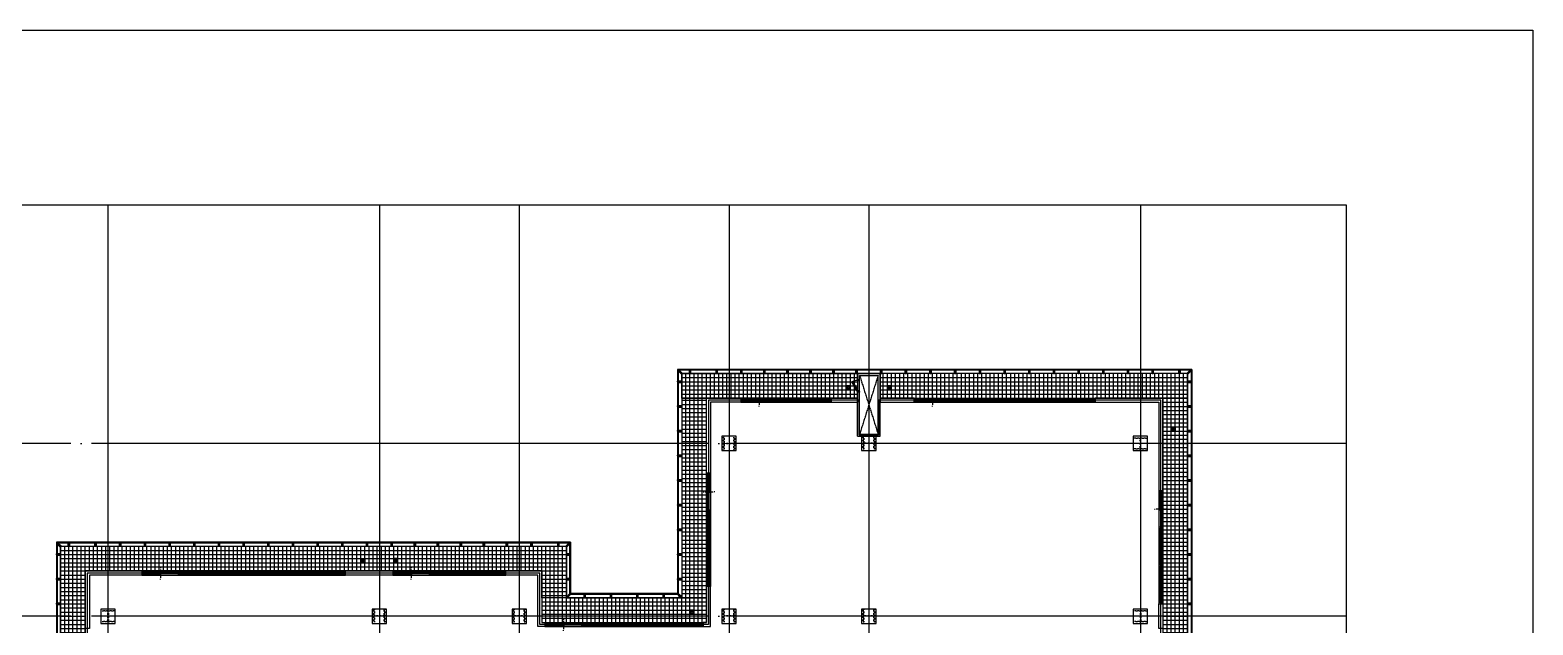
# Model space of a CAD drawing. Header units: millimetres. Extents: x 0 to 252000, y 0 to 178200.
# Drawn here: x 46358 to 119433, y 106978 to 135903 of the extents above; entities that cross this region are included whole.
import ezdxf

# ---------------------------------------------------------------- set-up
doc = ezdxf.new("R2010")
doc.units = ezdxf.units.MM
for name, pattern in [('CEN', [62, 60, -1, 0, -1]), ('CONTINOUS', [0]), ('HID', [3.2, 2, -1.2]), ('HIDDEN', [2, 1, -1])]:
    doc.linetypes.add(name, pattern=pattern)
doc.layers.get('Defpoints').update_dxf_attribs({"color": 181})
for name, color, linetype in [('000_SRC', 7, 'HIDDEN'), ('01 CEN', 1, 'CEN'), ('02 COL', 2, 'Continuous'), ('04.Hat', 5, 'Continuous'), ('A-공장전용', 3, 'Continuous'), ('COL', 2, 'Continuous'), ('DOOR', 4, 'Continuous'), ('E1', 5, 'Continuous'), ('ele-w', 4, 'Continuous'), ('GLAZ-BAR', 7, 'Continuous'), ('HAT', 5, 'Continuous'), ('HID', 4, 'HID'), ('S- 주동 코어', 7, 'CONTINOUS'), ('VOID', 8, 'CEN'), ('Wall-P', 4, 'Continuous'), ('WID', 4, 'Continuous'), ('WID-F', 4, 'Continuous'), ('WIN', 9, 'Continuous'), ('win5', 5, 'Continuous')]:
    doc.layers.add(name, color=color, linetype=linetype)

# ---------------------------------------------------------------- blocks, each defined once
blk = doc.blocks.new('SRC^^')
at = {"layer": '000_SRC'}
for points in [[(3754990, -6957081), (3755022, -6957081), (3755022, -6957367), (3755501, -6957367), (3755501, -6957081), (3755533, -6957081), (3755533, -6957685), (3755501, -6957685), (3755501, -6957399), (3755022, -6957399), (3755022, -6957685), (3754990, -6957685)], [(3761790, -6957065), (3761822, -6957065), (3761822, -6957351), (3762301, -6957351), (3762301, -6957065), (3762333, -6957065), (3762333, -6957669), (3762301, -6957669), (3762301, -6957383), (3761822, -6957383), (3761822, -6957669), (3761790, -6957669)], [(3774960, -6957655), (3774960, -6957623), (3775246, -6957623), (3775246, -6957144), (3774960, -6957144), (3774960, -6957112), (3775564, -6957112), (3775564, -6957144), (3775278, -6957144), (3775278, -6957623), (3775564, -6957623), (3775564, -6957655)], [(3724776, -6966055), (3724776, -6966023), (3725062, -6966023), (3725062, -6965544), (3724776, -6965544), (3724776, -6965512), (3725380, -6965512), (3725380, -6965544), (3725094, -6965544), (3725094, -6966023), (3725380, -6966023), (3725380, -6966055)], [(3737990, -6965465), (3738022, -6965465), (3738022, -6965751), (3738501, -6965751), (3738501, -6965465), (3738533, -6965465), (3738533, -6966069), (3738501, -6966069), (3738501, -6965783), (3738022, -6965783), (3738022, -6966069), (3737990, -6966069)], [(3744790, -6965465), (3744822, -6965465), (3744822, -6965751), (3745301, -6965751), (3745301, -6965465), (3745333, -6965465), (3745333, -6966069), (3745301, -6966069), (3745301, -6965783), (3744822, -6965783), (3744822, -6966069), (3744790, -6966069)], [(3754990, -6965465), (3755022, -6965465), (3755022, -6965751), (3755501, -6965751), (3755501, -6965465), (3755533, -6965465), (3755533, -6966069), (3755501, -6966069), (3755501, -6965783), (3755022, -6965783), (3755022, -6966069), (3754990, -6966069)], [(3761790, -6965465), (3761822, -6965465), (3761822, -6965751), (3762301, -6965751), (3762301, -6965465), (3762333, -6965465), (3762333, -6966069), (3762301, -6966069), (3762301, -6965783), (3761822, -6965783), (3761822, -6966069), (3761790, -6966069)], [(3774976, -6966055), (3774976, -6966023), (3775262, -6966023), (3775262, -6965544), (3774976, -6965544), (3774976, -6965512), (3775580, -6965512), (3775580, -6965544), (3775294, -6965544), (3775294, -6966023), (3775580, -6966023), (3775580, -6966055)], [(3724776, -6974455), (3724776, -6974423), (3725062, -6974423), (3725062, -6973944), (3724776, -6973944), (3724776, -6973912), (3725380, -6973912), (3725380, -6973944), (3725094, -6973944), (3725094, -6974423), (3725380, -6974423), (3725380, -6974455)], [(3774976, -6974455), (3774976, -6974423), (3775262, -6974423), (3775262, -6973944), (3774976, -6973944), (3774976, -6973912), (3775580, -6973912), (3775580, -6973944), (3775294, -6973944), (3775294, -6974423), (3775580, -6974423), (3775580, -6974455)], [(3724776, -6982855), (3724776, -6982823), (3725062, -6982823), (3725062, -6982344), (3724776, -6982344), (3724776, -6982312), (3725380, -6982312), (3725380, -6982344), (3725094, -6982344), (3725094, -6982823), (3725380, -6982823), (3725380, -6982855)], [(3774976, -6982855), (3774976, -6982823), (3775262, -6982823), (3775262, -6982344), (3774976, -6982344), (3774976, -6982312), (3775580, -6982312), (3775580, -6982344), (3775294, -6982344), (3775294, -6982823), (3775580, -6982823), (3775580, -6982855)], [(3724776, -6991255), (3724776, -6991223), (3725062, -6991223), (3725062, -6990744), (3724776, -6990744), (3724776, -6990712), (3725380, -6990712), (3725380, -6990744), (3725094, -6990744), (3725094, -6991223), (3725380, -6991223), (3725380, -6991255)], [(3774960, -6991255), (3774960, -6991223), (3775246, -6991223), (3775246, -6990744), (3774960, -6990744), (3774960, -6990712), (3775564, -6990712), (3775564, -6990744), (3775278, -6990744), (3775278, -6991223), (3775564, -6991223), (3775564, -6991255)], [(3737990, -6999065), (3738022, -6999065), (3738022, -6999351), (3738501, -6999351), (3738501, -6999065), (3738533, -6999065), (3738533, -6999669), (3738501, -6999669), (3738501, -6999383), (3738022, -6999383), (3738022, -6999669), (3737990, -6999669)], [(3744790, -6999065), (3744822, -6999065), (3744822, -6999351), (3745301, -6999351), (3745301, -6999065), (3745333, -6999065), (3745333, -6999669), (3745301, -6999669), (3745301, -6999383), (3744822, -6999383), (3744822, -6999669), (3744790, -6999669)], [(3754990, -6999065), (3755022, -6999065), (3755022, -6999351), (3755501, -6999351), (3755501, -6999065), (3755533, -6999065), (3755533, -6999669), (3755501, -6999669), (3755501, -6999383), (3755022, -6999383), (3755022, -6999669), (3754990, -6999669)], [(3761790, -6999065), (3761822, -6999065), (3761822, -6999351), (3762301, -6999351), (3762301, -6999065), (3762333, -6999065), (3762333, -6999669), (3762301, -6999669), (3762301, -6999383), (3761822, -6999383), (3761822, -6999669), (3761790, -6999669)], [(3724776, -6999655), (3724776, -6999623), (3725062, -6999623), (3725062, -6999144), (3724776, -6999144), (3724776, -6999112), (3725380, -6999112), (3725380, -6999144), (3725094, -6999144), (3725094, -6999623), (3725380, -6999623), (3725380, -6999655)], [(3774976, -6999655), (3774976, -6999623), (3775262, -6999623), (3775262, -6999144), (3774976, -6999144), (3774976, -6999112), (3775580, -6999112), (3775580, -6999144), (3775294, -6999144), (3775294, -6999623), (3775580, -6999623), (3775580, -6999655)], [(3724776, -7008055), (3724776, -7008023), (3725062, -7008023), (3725062, -7007544), (3724776, -7007544), (3724776, -7007512), (3725380, -7007512), (3725380, -7007544), (3725094, -7007544), (3725094, -7008023), (3725380, -7008023), (3725380, -7008055)], [(3737990, -7007465), (3738022, -7007465), (3738022, -7007751), (3738501, -7007751), (3738501, -7007465), (3738533, -7007465), (3738533, -7008069), (3738501, -7008069), (3738501, -7007783), (3738022, -7007783), (3738022, -7008069), (3737990, -7008069)], [(3744790, -7007465), (3744822, -7007465), (3744822, -7007751), (3745301, -7007751), (3745301, -7007465), (3745333, -7007465), (3745333, -7008069), (3745301, -7008069), (3745301, -7007783), (3744822, -7007783), (3744822, -7008069), (3744790, -7008069)]]:
    blk.add_hatch(color=7, dxfattribs=at).paths.add_polyline_path(points)
for p, q in [((3738262, -6965803), (3738262, -6965763)), ((3745062, -6965803), (3745062, -6965763)), ((3755262, -6965803), (3755262, -6965763)), ((3725082, -6974183), (3725042, -6974183)), ((3725082, -6982583), (3725042, -6982583)), ((3775282, -6982583), (3775242, -6982583)), ((3725082, -6990983), (3725042, -6990983)), ((3775282, -6990983), (3775242, -6990983)), ((3725082, -6999383), (3725042, -6999383)), ((3738262, -6999403), (3738262, -6999363)), ((3745062, -6999403), (3745062, -6999363)), ((3755262, -6999403), (3755262, -6999363)), ((3762062, -6999403), (3762062, -6999363)), ((3775282, -6999383), (3775242, -6999383)), ((3725082, -7007783), (3725042, -7007783)), ((3738262, -7007803), (3738262, -7007763))]:
    blk.add_line(p, q, dxfattribs=at)
for points in [[(3754990, -6957081), (3755022, -6957081), (3755022, -6957367), (3755501, -6957367), (3755501, -6957081), (3755533, -6957081), (3755533, -6957685), (3755501, -6957685), (3755501, -6957399), (3755022, -6957399), (3755022, -6957685), (3754990, -6957685), (3754990, -6957081)], [(3761790, -6957065), (3761822, -6957065), (3761822, -6957351), (3762301, -6957351), (3762301, -6957065), (3762333, -6957065), (3762333, -6957669), (3762301, -6957669), (3762301, -6957383), (3761822, -6957383), (3761822, -6957669), (3761790, -6957669), (3761790, -6957065)], [(3774960, -6957655), (3774960, -6957623), (3775246, -6957623), (3775246, -6957144), (3774960, -6957144), (3774960, -6957112), (3775564, -6957112), (3775564, -6957144), (3775278, -6957144), (3775278, -6957623), (3775564, -6957623), (3775564, -6957655), (3774960, -6957655)], [(3724776, -6966055), (3724776, -6966023), (3725062, -6966023), (3725062, -6965544), (3724776, -6965544), (3724776, -6965512), (3725380, -6965512), (3725380, -6965544), (3725094, -6965544), (3725094, -6966023), (3725380, -6966023), (3725380, -6966055), (3724776, -6966055)], [(3737990, -6965465), (3738022, -6965465), (3738022, -6965751), (3738501, -6965751), (3738501, -6965465), (3738533, -6965465), (3738533, -6966069), (3738501, -6966069), (3738501, -6965783), (3738022, -6965783), (3738022, -6966069), (3737990, -6966069), (3737990, -6965465)], [(3744790, -6965465), (3744822, -6965465), (3744822, -6965751), (3745301, -6965751), (3745301, -6965465), (3745333, -6965465), (3745333, -6966069), (3745301, -6966069), (3745301, -6965783), (3744822, -6965783), (3744822, -6966069), (3744790, -6966069), (3744790, -6965465)], [(3754990, -6965465), (3755022, -6965465), (3755022, -6965751), (3755501, -6965751), (3755501, -6965465), (3755533, -6965465), (3755533, -6966069), (3755501, -6966069), (3755501, -6965783), (3755022, -6965783), (3755022, -6966069), (3754990, -6966069), (3754990, -6965465)], [(3761790, -6965465), (3761822, -6965465), (3761822, -6965751), (3762301, -6965751), (3762301, -6965465), (3762333, -6965465), (3762333, -6966069), (3762301, -6966069), (3762301, -6965783), (3761822, -6965783), (3761822, -6966069), (3761790, -6966069), (3761790, -6965465)], [(3774976, -6966055), (3774976, -6966023), (3775262, -6966023), (3775262, -6965544), (3774976, -6965544), (3774976, -6965512), (3775580, -6965512), (3775580, -6965544), (3775294, -6965544), (3775294, -6966023), (3775580, -6966023), (3775580, -6966055), (3774976, -6966055)], [(3724776, -6974455), (3724776, -6974423), (3725062, -6974423), (3725062, -6973944), (3724776, -6973944), (3724776, -6973912), (3725380, -6973912), (3725380, -6973944), (3725094, -6973944), (3725094, -6974423), (3725380, -6974423), (3725380, -6974455), (3724776, -6974455)], [(3774976, -6974455), (3774976, -6974423), (3775262, -6974423), (3775262, -6973944), (3774976, -6973944), (3774976, -6973912), (3775580, -6973912), (3775580, -6973944), (3775294, -6973944), (3775294, -6974423), (3775580, -6974423), (3775580, -6974455), (3774976, -6974455)], [(3724776, -6982855), (3724776, -6982823), (3725062, -6982823), (3725062, -6982344), (3724776, -6982344), (3724776, -6982312), (3725380, -6982312), (3725380, -6982344), (3725094, -6982344), (3725094, -6982823), (3725380, -6982823), (3725380, -6982855), (3724776, -6982855)], [(3774976, -6982855), (3774976, -6982823), (3775262, -6982823), (3775262, -6982344), (3774976, -6982344), (3774976, -6982312), (3775580, -6982312), (3775580, -6982344), (3775294, -6982344), (3775294, -6982823), (3775580, -6982823), (3775580, -6982855), (3774976, -6982855)], [(3724776, -6991255), (3724776, -6991223), (3725062, -6991223), (3725062, -6990744), (3724776, -6990744), (3724776, -6990712), (3725380, -6990712), (3725380, -6990744), (3725094, -6990744), (3725094, -6991223), (3725380, -6991223), (3725380, -6991255), (3724776, -6991255)], [(3774960, -6991255), (3774960, -6991223), (3775246, -6991223), (3775246, -6990744), (3774960, -6990744), (3774960, -6990712), (3775564, -6990712), (3775564, -6990744), (3775278, -6990744), (3775278, -6991223), (3775564, -6991223), (3775564, -6991255), (3774960, -6991255)], [(3737990, -6999065), (3738022, -6999065), (3738022, -6999351), (3738501, -6999351), (3738501, -6999065), (3738533, -6999065), (3738533, -6999669), (3738501, -6999669), (3738501, -6999383), (3738022, -6999383), (3738022, -6999669), (3737990, -6999669), (3737990, -6999065)], [(3744790, -6999065), (3744822, -6999065), (3744822, -6999351), (3745301, -6999351), (3745301, -6999065), (3745333, -6999065), (3745333, -6999669), (3745301, -6999669), (3745301, -6999383), (3744822, -6999383), (3744822, -6999669), (3744790, -6999669), (3744790, -6999065)], [(3754990, -6999065), (3755022, -6999065), (3755022, -6999351), (3755501, -6999351), (3755501, -6999065), (3755533, -6999065), (3755533, -6999669), (3755501, -6999669), (3755501, -6999383), (3755022, -6999383), (3755022, -6999669), (3754990, -6999669), (3754990, -6999065)], [(3761790, -6999065), (3761822, -6999065), (3761822, -6999351), (3762301, -6999351), (3762301, -6999065), (3762333, -6999065), (3762333, -6999669), (3762301, -6999669), (3762301, -6999383), (3761822, -6999383), (3761822, -6999669), (3761790, -6999669), (3761790, -6999065)], [(3724776, -6999655), (3724776, -6999623), (3725062, -6999623), (3725062, -6999144), (3724776, -6999144), (3724776, -6999112), (3725380, -6999112), (3725380, -6999144), (3725094, -6999144), (3725094, -6999623), (3725380, -6999623), (3725380, -6999655), (3724776, -6999655)], [(3774976, -6999655), (3774976, -6999623), (3775262, -6999623), (3775262, -6999144), (3774976, -6999144), (3774976, -6999112), (3775580, -6999112), (3775580, -6999144), (3775294, -6999144), (3775294, -6999623), (3775580, -6999623), (3775580, -6999655), (3774976, -6999655)], [(3724776, -7008055), (3724776, -7008023), (3725062, -7008023), (3725062, -7007544), (3724776, -7007544), (3724776, -7007512), (3725380, -7007512), (3725380, -7007544), (3725094, -7007544), (3725094, -7008023), (3725380, -7008023), (3725380, -7008055), (3724776, -7008055)], [(3737990, -7007465), (3738022, -7007465), (3738022, -7007751), (3738501, -7007751), (3738501, -7007465), (3738533, -7007465), (3738533, -7008069), (3738501, -7008069), (3738501, -7007783), (3738022, -7007783), (3738022, -7008069), (3737990, -7008069), (3737990, -7007465)], [(3744790, -7007465), (3744822, -7007465), (3744822, -7007751), (3745301, -7007751), (3745301, -7007465), (3745333, -7007465), (3745333, -7008069), (3745301, -7008069), (3745301, -7007783), (3744822, -7007783), (3744822, -7008069), (3744790, -7008069), (3744790, -7007465)], [(3744790, -7007465), (3744822, -7007465), (3744822, -7007751), (3745301, -7007751), (3745301, -7007465), (3745333, -7007465), (3745333, -7008069), (3745301, -7008069), (3745301, -7007783), (3744822, -7007783), (3744822, -7008069), (3744790, -7008069), (3744790, -7007465)]]:
    blk.add_lwpolyline(points, dxfattribs=at)
blk = doc.blocks.new('B1F-SRC3')
at = {"layer": '02 COL', "color": 0}
blk.add_lwpolyline([(350, 350), (-350, 350), (-350, -350), (350, -350)], close=True, dxfattribs=at)
blk = doc.blocks.new('B1F-SRC2')
at = {"layer": '02 COL', "color": 0}
blk.add_lwpolyline([(350, 350), (-350, 350), (-350, -350), (350, -350)], close=True, dxfattribs=at)
blk = doc.blocks.new('B1F-SRC5')
at = {"layer": '02 COL', "color": 0}
blk.add_lwpolyline([(350, 350), (-350, 350), (-350, -350), (350, -350)], close=True, dxfattribs=at)
blk = doc.blocks.new('B1F-SRC1A')
at = {"layer": '02 COL', "color": 0}
blk.add_lwpolyline([(350, 350), (-350, 350), (-350, -350), (350, -350)], close=True, dxfattribs=at)
blk = doc.blocks.new('B1F-SRC4')
at = {"layer": '02 COL'}
blk.add_lwpolyline([(350, 350), (-350, 350), (-350, -350), (350, -350)], close=True, dxfattribs=at)
blk = doc.blocks.new('B1F-SRC1')
at = {"layer": '02 COL', "color": 0}
blk.add_lwpolyline([(350, 350), (-350, 350), (-350, -350), (350, -350)], close=True, dxfattribs=at)
blk = doc.blocks.new('AWB-3')
at = {"layer": 'WID'}
for points in [[(-37, -77), (-39, -79), (-38, -80), (-34, -76), (-53, -58, -0.414214), (-53, -55), (-31, -33, 0.414214), (-31, -31, 0.414214), (-33, -31), (-55, -53, -0.414214), (-58, -53), (-76, -34), (-193, -151), (-151, -193), (-149, -192), (-154, -186), (-154, -184), (-157, -184), (-163, -177, -0.414214), (-163, -176), (-158, -171, 0.414214), (-158, -170), (-161, -167), (-162, -168), (-161, -170), (-166, -175), (-175, -166), (-170, -161), (-168, -162), (-167, -161), (-170, -158, 0.414214), (-171, -158), (-176, -163, -0.414214), (-177, -163), (-189, -151, -0.414214), (-189, -150), (-77, -37, -0.414214), (-76, -37), (-64, -49, -0.414214), (-64, -51), (-71, -58, 0.414214), (-71, -60), (-68, -62), (-67, -61), (-69, -59), (-61, -52), (-52, -61), (-59, -69), (-61, -67), (-62, -68), (-60, -71, 0.414214), (-58, -71), (-51, -64, -0.414214), (-49, -64), (-43, -70, -0.414214), (-43, -71), (-45, -73), (-45, -75), (-43, -75), (-41, -73, -0.414214), (-40, -73), (-37, -76, -0.414214)], [(-149, -192), (-38, -80), (-43, -75), (-45, -75), (-45, -73), (-55, -68), (-57, -70, 0.414214), (-57, -71, 0.414214), (-56, -71), (-55, -69), (-46, -73), (-46, -76), (-43, -76), (-40, -79, -0.414214), (-40, -80), (-149, -189, -0.414214), (-150, -189), (-153, -186), (-153, -183), (-156, -183), (-160, -175), (-159, -173, 0.414214), (-159, -173), (-159, -173, 0.414214), (-159, -173), (-161, -174), (-157, -184), (-154, -184), (-154, -186)]]:
    blk.add_lwpolyline(points, format="xyb", close=True, dxfattribs=at)
blk.add_lwpolyline([(-76, -34), (-193, -151), (-151, -193), (-34, -76)], dxfattribs=at)
at = {"layer": 'WIN', "color": 8}
for p, q in [((-180, -180), (-13, -13)), ((-53, -25), (-48, -21)), ((-45, -33), (-53, -25)), ((-35, -33), (-53, -42)), ((-53, -41), (-52, -41)), ((-52, -25), (-48, -21)), ((-50, -27), (-52, -25)), ((-52, -41), (-45, -34)), ((-50, -23), (-50, -23)), ((-50, -27), (-47, -28)), ((-50, -27), (-47, -28)), ((-47, -23), (-48, -21)), ((-41, -29), (-48, -21)), ((-48, -46), (-39, -29)), ((-47, -23), (-46, -26)), ((-47, -28), (-45, -26)), ((-47, -28), (-46, -26)), ((-46, -23), (-45, -26)), ((-46, -48), (-29, -39)), ((-45, -34), (-45, -33)), ((-33, -35), (-42, -53)), ((-41, -29), (-39, -29)), ((-41, -52), (-34, -45)), ((-41, -53), (-41, -52)), ((-39, -29), (-36, -26)), ((-36, -24), (-36, -26)), ((-34, -45), (-33, -45)), ((-33, -45), (-25, -53)), ((-29, -39), (-26, -36)), ((-29, -41), (-29, -39)), ((-29, -41), (-21, -48)), ((-28, -47), (-26, -45)), ((-28, -47), (-26, -46)), ((-27, -50), (-28, -47)), ((-27, -50), (-28, -47)), ((-27, -50), (-25, -52)), ((-24, -36), (-26, -36)), ((-23, -46), (-26, -45)), ((-23, -47), (-26, -46)), ((-25, -52), (-21, -48)), ((-25, -53), (-21, -48)), ((-23, -47), (-21, -48)), ((-23, -50), (-23, -50))]:
    blk.add_line(p, q, dxfattribs=at)
at = {"layer": 'WIN'}
for p, q in [((-53, -41), (-64, -31)), ((-36, -24), (-47, -14)), ((-41, -53), (-31, -64)), ((-24, -36), (-14, -47))]:
    blk.add_line(p, q, dxfattribs=at)
at = {"layer": 'WIN', "color": 8}
for points in [[(-64, -31), (-71, -39), (-61, -49), (-53, -41)], [(-48, -46), (-35, -33), (-39, -29), (-53, -42)], [(-31, -64), (-39, -71), (-49, -61), (-41, -53)], [(-46, -48), (-33, -35), (-29, -39), (-42, -53)]]:
    blk.add_lwpolyline(points, close=True, dxfattribs=at)
for centre, radius, start, end in [((-87, -19), 18.5, 305.98276, 340.98393), ((-37, -37), 8.5, 106.92751, 163.07249), ((-5, -5), 36.6, 211.58033, 238.41967), ((-37, -37), 8.5, 286.92751, 343.07249), ((-19, -87), 18.5, 109.01607, 144.01724)]:
    blk.add_arc(centre, radius, start, end, dxfattribs=at)
blk = doc.blocks.new('AWB-1')
at = {"layer": 'WID'}
for points in [[(-28, 38), (-28, 40), (-30, 40), (-30, 35), (-4, 35, -0.414214), (-2, 33), (-2, 2, 0.414214), (0, 1, 0.414214), (2, 2), (2, 33, -0.414214), (4, 35), (30, 35), (30, 200), (-30, 200), (-30, 198), (-23, 198), (-21, 196), (-20, 198), (-10, 198, -0.414214), (-9, 197), (-9, 190, 0.414214), (-8, 189), (-4, 189), (-4, 191), (-7, 191), (-7, 198), (7, 198), (7, 191), (4, 191), (4, 189), (8, 189, 0.414214), (9, 190), (9, 197, -0.414214), (10, 198), (27, 198, -0.414214), (28, 197), (28, 38, -0.414214), (27, 37), (10, 37, -0.414214), (9, 38), (9, 49, 0.414214), (8, 50), (4, 50), (4, 48), (7, 48), (7, 37), (-7, 37), (-7, 48), (-4, 48), (-4, 50), (-8, 50, 0.414214), (-9, 49), (-9, 38, -0.414214), (-10, 37), (-19, 37, -0.414214), (-20, 38), (-20, 40), (-21, 42), (-23, 40), (-23, 38, -0.414214), (-24, 37), (-27, 37, -0.414214)], [(-30, 198), (-30, 40), (-23, 40), (-21, 42), (-20, 40), (-10, 44), (-10, 47, 0.414214), (-10, 47, 0.414214), (-11, 47), (-11, 45), (-19, 42), (-21, 43), (-23, 41), (-28, 41, -0.414214), (-29, 42), (-29, 196, -0.414214), (-28, 197), (-23, 197), (-21, 195), (-19, 197), (-11, 194), (-11, 192, 0.414214), (-10, 191), (-10, 191, 0.414214), (-10, 192), (-10, 194), (-20, 198), (-21, 196), (-23, 198)]]:
    blk.add_lwpolyline(points, format="xyb", close=True, dxfattribs=at)
blk.add_lwpolyline([(30, 35), (30, 200), (-30, 200), (-30, 35)], dxfattribs=at)
at = {"layer": 'WIN'}
for p, q in [((-8, 24), (-23, 24)), ((8, 24), (23, 24)), ((-8, 0), (-23, 0)), ((8, 0), (23, 0))]:
    blk.add_line(p, q, dxfattribs=at)
at = {"layer": 'WIN', "color": 8}
for p, q in [((-20, 12), (-20, 6)), ((-8, 12), (-20, 12)), ((-20, 9), (-19, 9)), ((-8, 6), (-20, 6)), ((-17, 11), (-19, 11)), ((-19, 11), (-19, 6)), ((-17, 6), (-19, 6)), ((-17, 11), (-14, 10)), ((-17, 6), (-14, 8)), ((-16, 12), (-14, 10)), ((-16, 6), (-14, 7)), ((-14, 10), (-14, 7)), ((-14, 10), (-14, 8)), ((-8, 24), (-8, 23)), ((-2, 24), (-8, 5)), ((-8, 23), (-8, 13)), ((-8, 13), (-8, 12)), ((-8, 6), (-8, 5)), ((-8, 5), (-8, 1)), ((-8, 0), (-8, 1)), ((-2, 5), (-8, 24)), ((0, 211), (0, -24)), ((2, 5), (7, 24)), ((2, 24), (7, 5)), ((8, 24), (7, 23)), ((7, 23), (7, 13)), ((7, 13), (8, 12)), ((8, 12), (20, 12)), ((8, 6), (7, 5)), ((8, 6), (20, 6)), ((7, 5), (7, 1)), ((8, 0), (7, 1)), ((16, 12), (14, 10)), ((17, 11), (14, 10)), ((14, 10), (14, 7)), ((14, 10), (14, 8)), ((17, 6), (14, 8)), ((16, 6), (14, 7)), ((17, 11), (19, 11)), ((17, 6), (19, 6)), ((19, 11), (19, 6)), ((20, 9), (19, 9)), ((20, 12), (20, 6))]:
    blk.add_line(p, q, dxfattribs=at)
for points in [[(-23, 24), (-23, 35), (-8, 35), (-8, 24)], [(-2, 24), (-2, 5), (-8, 5), (-8, 24)], [(2, 24), (2, 5), (7, 5), (7, 24)], [(23, 24), (23, 35), (8, 35), (8, 24)]]:
    blk.add_lwpolyline(points, close=True, dxfattribs=at)
for centre, radius, start, end in [((-48, 32), 18.5, 334.01607, 9.01724), ((0, 9), 8.5, 151.92751, 208.07249), ((0, -36), 36.6, 76.58033, 103.41967), ((0, 9), 8.5, 331.92751, 28.07249), ((48, 32), 18.5, 170.98276, 205.98393)]:
    blk.add_arc(centre, radius, start, end, dxfattribs=at)
blk = doc.blocks.new('AWB-2')
at = {"layer": 'WID'}
for points in [[(66, 105), (67, 107), (66, 108), (62, 105), (81, 86, -0.414214), (81, 83), (59, 61, 0.414214), (59, 59, 0.414214), (61, 59), (83, 81, -0.414214), (86, 81), (105, 62), (221, 179), (179, 221), (177, 220), (183, 214), (183, 212), (185, 212), (192, 206, -0.414214), (192, 204), (187, 199, 0.414214), (187, 198), (189, 195), (191, 197), (189, 198), (194, 203), (203, 194), (198, 189), (197, 191), (195, 189), (198, 187, 0.414214), (199, 187), (204, 192, -0.414214), (206, 192), (218, 179, -0.414214), (218, 178), (105, 66, -0.414214), (104, 66), (92, 78, -0.414214), (92, 79), (99, 87, 0.414214), (99, 88), (97, 91), (95, 89), (97, 87), (90, 80), (80, 90), (87, 97), (89, 95), (91, 97), (88, 99, 0.414214), (87, 99), (79, 92, -0.414214), (78, 92), (72, 98, -0.414214), (72, 99), (73, 101), (73, 103), (71, 103), (70, 101, -0.414214), (68, 101), (66, 104, -0.414214)], [(177, 220), (66, 108), (71, 103), (73, 103), (73, 101), (83, 97), (85, 98, 0.414214), (85, 99, 0.414214), (84, 99), (83, 98), (74, 102), (74, 104), (72, 104), (68, 108, -0.414214), (68, 108), (177, 218, -0.414214), (178, 218), (182, 214), (182, 211), (184, 211), (188, 203), (187, 202, 0.414214), (187, 201), (187, 201, 0.414214), (188, 201), (189, 203), (185, 212), (183, 212), (183, 214)]]:
    blk.add_lwpolyline(points, format="xyb", close=True, dxfattribs=at)
blk.add_lwpolyline([(105, 62), (221, 179), (179, 221), (62, 105)], dxfattribs=at)
at = {"layer": 'WIN', "color": 8}
for p, q in [((208, 208), (41, 41)), ((53, 81), (49, 77)), ((57, 69), (49, 77)), ((53, 80), (50, 77)), ((51, 75), (50, 77)), ((51, 79), (52, 78)), ((51, 75), (54, 74)), ((51, 74), (54, 73)), ((61, 73), (53, 81)), ((55, 78), (53, 80)), ((53, 65), (54, 65)), ((56, 76), (54, 73)), ((56, 76), (54, 74)), ((57, 67), (54, 65)), ((55, 79), (56, 76)), ((55, 78), (56, 76)), ((74, 77), (57, 67)), ((57, 69), (57, 67)), ((61, 63), (70, 81)), ((62, 73), (61, 73)), ((70, 80), (62, 73)), ((63, 61), (81, 70)), ((67, 57), (65, 54)), ((65, 53), (65, 54)), ((77, 74), (67, 57)), ((69, 57), (67, 57)), ((69, 57), (77, 49)), ((70, 82), (70, 80)), ((80, 70), (73, 62)), ((73, 62), (73, 61)), ((73, 61), (81, 53)), ((76, 56), (73, 54)), ((74, 51), (73, 54)), ((76, 56), (74, 54)), ((75, 51), (74, 54)), ((75, 51), (77, 50)), ((79, 55), (76, 56)), ((78, 55), (76, 56)), ((80, 53), (77, 50)), ((81, 53), (77, 49)), ((78, 55), (80, 53)), ((79, 51), (78, 52)), ((82, 70), (80, 70))]:
    blk.add_line(p, q, dxfattribs=at)
at = {"layer": 'WIN'}
for p, q in [((53, 65), (42, 75)), ((70, 82), (59, 92)), ((65, 53), (75, 42)), ((82, 70), (92, 59))]:
    blk.add_line(p, q, dxfattribs=at)
at = {"layer": 'WIN', "color": 8}
for points in [[(75, 77), (61, 63), (57, 67), (70, 81)], [(59, 92), (67, 100), (77, 89), (70, 82)], [(77, 75), (63, 61), (67, 57), (81, 70)], [(92, 59), (100, 67), (89, 77), (82, 70)]]:
    blk.add_lwpolyline(points, close=True, dxfattribs=at)
for centre, radius, start, end in [((47, 115), 18.5, 289.01607, 324.01724), ((33, 33), 36.6, 31.58033, 58.41967), ((65, 65), 8.5, 106.92751, 163.07249), ((65, 65), 8.5, 286.92751, 343.07249), ((115, 47), 18.5, 125.98276, 160.98393)]:
    blk.add_arc(centre, radius, start, end, dxfattribs=at)
blk = doc.blocks.new('A$C513D03CD')
at = {"layer": 'GLAZ-BAR'}
for p, q in [((0, 566), (0, 536)), ((0, 80), (0, 486)), ((0, 0), (0, 30))]:
    blk.add_line(p, q, dxfattribs=at)
blk = doc.blocks.new('AD-5500')
at = {"layer": 'WID', "color": 9}
for p, q in [((5440, 150), (60, 150)), ((60, 0), (5440, 0))]:
    blk.add_line(p, q, dxfattribs=at)
at = {"layer": 'WID'}
for p, q in [((60, 70), (870, 70)), ((60, 43), (870, 43)), ((60, 27), (870, 27)), ((930, 80), (870, 80)), ((930, 70), (870, 70)), ((930, 123), (1770, 123)), ((930, 107), (1770, 107)), ((930, 80), (1770, 80)), ((1830, 83), (3620, 83)), ((1830, 67), (3620, 67)), ((3680, 83), (5440, 83)), ((3680, 67), (5440, 67))]:
    blk.add_line(p, q, dxfattribs=at)
for points in [[(0, 0), (60, 0), (60, 150), (0, 150)], [(1770, 0), (1830, 0), (1830, 150), (1770, 150)], [(3620, 0), (3680, 0), (3680, 150), (3620, 150)], [(5440, 0), (5500, 0), (5500, 150), (5440, 150)]]:
    blk.add_lwpolyline(points, close=True, dxfattribs=at)
for points in [[(930, 80), (930, 150), (870, 150), (870, 80)], [(870, 70), (870, 0), (930, 0), (930, 70)]]:
    blk.add_lwpolyline(points, dxfattribs=at)
at = {"layer": 'GLAZ-BAR', "rotation": 180}
blk.add_blockref('A$C513D03CD', (900, 358), dxfattribs=at)
blk = doc.blocks.new('AD-7700')
at = {"layer": 'WID', "color": 9}
for p, q in [((7640, 150), (60, 150)), ((60, 0), (7640, 0))]:
    blk.add_line(p, q, dxfattribs=at)
at = {"layer": 'WID'}
for p, q in [((60, 70), (870, 70)), ((60, 43), (870, 43)), ((60, 27), (870, 27)), ((930, 80), (870, 80)), ((930, 70), (870, 70)), ((930, 123), (1770, 123)), ((930, 107), (1770, 107)), ((930, 80), (1770, 80)), ((1830, 83), (3737, 83)), ((1830, 67), (3737, 67)), ((3797, 83), (5703, 83)), ((3797, 67), (5703, 67)), ((5763, 83), (7640, 83)), ((5763, 67), (7640, 67))]:
    blk.add_line(p, q, dxfattribs=at)
for points in [[(0, 0), (60, 0), (60, 150), (0, 150)], [(1770, 0), (1830, 0), (1830, 150), (1770, 150)], [(3737, 0), (3797, 0), (3797, 150), (3737, 150)], [(5703, 0), (5763, 0), (5763, 150), (5703, 150)], [(7640, 0), (7700, 0), (7700, 150), (7640, 150)]]:
    blk.add_lwpolyline(points, close=True, dxfattribs=at)
for points in [[(930, 80), (930, 150), (870, 150), (870, 80)], [(870, 70), (870, 0), (930, 0), (930, 70)]]:
    blk.add_lwpolyline(points, dxfattribs=at)
at = {"layer": 'GLAZ-BAR', "rotation": 180}
blk.add_blockref('A$C513D03CD', (900, 358), dxfattribs=at)
blk = doc.blocks.new('AD-4400')
at = {"layer": 'WID', "color": 9}
for p, q in [((4340, 150), (60, 150)), ((60, 0), (4340, 0))]:
    blk.add_line(p, q, dxfattribs=at)
at = {"layer": 'WID'}
for p, q in [((60, 70), (870, 70)), ((60, 43), (870, 43)), ((60, 27), (870, 27)), ((930, 80), (870, 80)), ((930, 70), (870, 70)), ((930, 123), (1770, 123)), ((930, 107), (1770, 107)), ((930, 80), (1770, 80)), ((1830, 83), (3070, 83)), ((1830, 67), (3070, 67)), ((3130, 83), (4340, 83)), ((3130, 67), (4340, 67))]:
    blk.add_line(p, q, dxfattribs=at)
for points in [[(0, 0), (60, 0), (60, 150), (0, 150)], [(1770, 0), (1830, 0), (1830, 150), (1770, 150)], [(3070, 0), (3130, 0), (3130, 150), (3070, 150)], [(4340, 0), (4400, 0), (4400, 150), (4340, 150)]]:
    blk.add_lwpolyline(points, close=True, dxfattribs=at)
for points in [[(930, 80), (930, 150), (870, 150), (870, 80)], [(870, 70), (870, 0), (930, 0), (930, 70)]]:
    blk.add_lwpolyline(points, dxfattribs=at)
at = {"layer": 'GLAZ-BAR', "rotation": 180}
blk.add_blockref('A$C513D03CD', (900, 358), dxfattribs=at)
blk = doc.blocks.new('AD-8800')
at = {"layer": 'WID', "color": 9}
for p, q in [((8740, 150), (60, 150)), ((60, 0), (8740, 0))]:
    blk.add_line(p, q, dxfattribs=at)
at = {"layer": 'WID'}
for p, q in [((60, 70), (870, 70)), ((60, 43), (870, 43)), ((60, 27), (870, 27)), ((930, 80), (870, 80)), ((930, 70), (870, 70)), ((930, 123), (1770, 123)), ((930, 107), (1770, 107)), ((930, 80), (1770, 80)), ((1830, 83), (3520, 83)), ((1830, 67), (3520, 67)), ((3580, 83), (5270, 83)), ((3580, 67), (5270, 67)), ((5330, 83), (7020, 83)), ((5330, 67), (7020, 67)), ((7080, 83), (8740, 83)), ((7080, 67), (8740, 67))]:
    blk.add_line(p, q, dxfattribs=at)
for points in [[(0, 0), (60, 0), (60, 150), (0, 150)], [(1770, 0), (1830, 0), (1830, 150), (1770, 150)], [(3520, 0), (3580, 0), (3580, 150), (3520, 150)], [(5270, 0), (5330, 0), (5330, 150), (5270, 150)], [(7020, 0), (7080, 0), (7080, 150), (7020, 150)], [(8740, 0), (8800, 0), (8800, 150), (8740, 150)]]:
    blk.add_lwpolyline(points, close=True, dxfattribs=at)
for points in [[(930, 80), (930, 150), (870, 150), (870, 80)], [(870, 70), (870, 0), (930, 0), (930, 70)]]:
    blk.add_lwpolyline(points, dxfattribs=at)
at = {"layer": 'GLAZ-BAR', "rotation": 180}
blk.add_blockref('A$C513D03CD', (900, 358), dxfattribs=at)
blk = doc.blocks.new('AD1727')
at = {"layer": 'Wall-P'}
for p, q in [((51100, -32900), (50500, -32900)), ((51300, -33100), (50700, -33100))]:
    blk.add_line(p, q, dxfattribs=at)
for points in [[(29100, 2200), (30770, 2200), (30770, 2000), (29300, 2000), (29300, -1450), (29100, -1450), (29100, 2200)], [(35170, 2200), (35170, 2000), (36450, 2000)], [(36450, 2200), (35170, 2200)], [(36450, 2200), (36450, 2000)], [(37550, 2000), (39200, 2000), (39200, 2200), (37550, 2200)], [(37550, 2200), (37550, 2000)], [(48000, 2200), (48000, 2000), (51100, 2000), (51100, -2300), (51300, -2300), (51300, 2200), (48000, 2200)], [(1650, -6200), (1650, -6400), (-900, -6400), (-900, -9000), (-1100, -9000), (-1100, -6200), (1650, -6200)], [(21100, -8700), (21250, -8700), (21250, -8900), (20900, -8900), (20900, -6400), (19350, -6400), (19350, -6200), (21100, -6200), (21100, -8700)], [(-1100, -16250), (-1100, -14500), (-900, -14500), (-900, -16250), (-1100, -16250)], [(51100, -16250), (51100, -14500), (51300, -14500), (51300, -16250)], [(51100, -16250), (51300, -16250)], [(-1099, -17350), (-900, -17350), (-900, -19100), (-1100, -19100), (-1100, -17350)], [(51300, -17350), (51300, -19100), (51100, -19100), (51100, -17350)], [(51300, -17350), (51100, -17350)], [(-1100, -33050), (-1100, -31300), (-900, -31300), (-900, -33050)], [(51100, -32900), (51100, -31300), (51300, -31300), (51300, -33100)], [(-900, -33050), (-1100, -33050)], [(50700, -33100), (50700, -35900), (50500, -35900), (50500, -32900)], [(-900, -34150), (-900, -35900), (-1100, -35900), (-1100, -34150)], [(-1100, -34150), (-900, -34150)], [(29850, -41700), (28950, -41700), (28950, -41500), (29850, -41500), (29850, -41700)], [(48550, -43600), (48550, -43400), (50500, -43400), (50500, -41400), (50700, -41400), (50700, -43600), (48550, -43600)], [(29900, -42350), (29700, -42350)], [(29900, -42350), (29900, -43400), (30850, -43400), (30850, -43600), (29700, -43600), (29700, -42350)], [(2200, -52600), (2200, -52400), (-900, -52400), (-900, -48100), (-1100, -48100), (-1100, -52600), (2200, -52600)], [(21100, -52600), (19430, -52600), (19430, -52400), (20900, -52400), (20900, -48950), (21100, -48950), (21100, -52600)], [(12650, -52400), (11000, -52400), (11000, -52600), (12650, -52600)], [(12650, -52400), (12650, -52600)], [(15030, -52600), (15030, -52400), (13750, -52400)], [(13750, -52400), (13750, -52600)], [(13750, -52600), (15030, -52600)]]:
    blk.add_lwpolyline(points, dxfattribs=at)
for points in [[(11550, -6200), (13850, -6200), (13850, -6400), (11550, -6400)], [(28950, -8900), (29300, -8900), (29300, -6950), (29100, -6950), (29100, -8700), (28950, -8700), (28950, -8900)], [(51300, -9000), (51100, -9000), (51100, -7800), (51300, -7800)], [(-1100, -24600), (-900, -24600), (-900, -25800), (-1100, -25800)], [(51300, -25800), (51100, -25800), (51100, -24600), (51300, -24600)], [(-1100, -42600), (-900, -42600), (-900, -41400), (-1100, -41400)], [(21250, -41500), (20900, -41500), (20900, -43450), (21100, -43450), (21100, -41700), (21250, -41700), (21250, -41500)], [(38650, -43600), (36350, -43600), (36350, -43400), (38650, -43400)], [(38650, -43600), (36350, -43600), (36350, -43400), (38650, -43400)]]:
    blk.add_lwpolyline(points, close=True, dxfattribs=at)
blk = doc.blocks.new('AD-9900')
at = {"layer": 'WID', "color": 9}
for p, q in [((-60, 0), (-9840, 0)), ((-9840, -150), (-60, -150))]:
    blk.add_line(p, q, dxfattribs=at)
at = {"layer": 'WID'}
for p, q in [((-7905, -67), (-9840, -67)), ((-7905, -83), (-9840, -83)), ((-5880, -67), (-7845, -67)), ((-5880, -83), (-7845, -83)), ((-3855, -67), (-5820, -67)), ((-3855, -83), (-5820, -83)), ((-1830, -67), (-3795, -67)), ((-1830, -83), (-3795, -83)), ((-930, -80), (-1770, -80)), ((-930, -107), (-1770, -107)), ((-930, -123), (-1770, -123)), ((-930, -70), (-870, -70)), ((-930, -80), (-870, -80)), ((-60, -27), (-870, -27)), ((-60, -43), (-870, -43)), ((-60, -70), (-870, -70))]:
    blk.add_line(p, q, dxfattribs=at)
for points in [[(-9840, 0), (-9900, 0), (-9900, -150), (-9840, -150)], [(-7845, 0), (-7905, 0), (-7905, -150), (-7845, -150)], [(-5820, 0), (-5880, 0), (-5880, -150), (-5820, -150)], [(-3795, 0), (-3855, 0), (-3855, -150), (-3795, -150)], [(-1770, 0), (-1830, 0), (-1830, -150), (-1770, -150)], [(0, 0), (-60, 0), (-60, -150), (0, -150)]]:
    blk.add_lwpolyline(points, close=True, dxfattribs=at)
for points in [[(-870, -70), (-870, 0), (-930, 0), (-930, -70)], [(-930, -80), (-930, -150), (-870, -150), (-870, -80)]]:
    blk.add_lwpolyline(points, dxfattribs=at)
at = {"layer": 'GLAZ-BAR'}
blk.add_blockref('A$C513D03CD', (-900, -358), dxfattribs=at)
blk = doc.blocks.new('SD600_W120')
at = {"layer": 'DOOR'}
for p, q in [((-600, 100), (0, 100)), ((0, 0), (-600, 0))]:
    blk.add_line(p, q, dxfattribs=at)
at = {"layer": 'DOOR', "color": 6}
for points in [[(-600, 100), (-575, 100), (-575, 57), (-560, 57), (-560, 30), (-575, 0), (-600, 0)], [(0, 100), (-25, 100), (-25, 57), (-40, 57), (-40, 30), (-25, 0), (0, 0)]]:
    blk.add_lwpolyline(points, close=True, dxfattribs=at)
at = {"layer": 'DOOR'}
blk.add_lwpolyline([(-25, 100), (-500, 374), (-520, 340), (-45, 65)], close=True, dxfattribs=at)
blk.add_arc((-25, 100), 550, 154.17065, 180, dxfattribs=at)
blk = doc.blocks.new('설비공간')
at = {"layer": 'VOID'}
for p, q in [((700, 450), (-1050, -450)), ((-1050, 450), (700, -450))]:
    blk.add_line(p, q, dxfattribs=at)
at = {"layer": 'Wall-P'}
for points in [[(-1150, 450), (-1150, 450), (-1150, 550), (-875, 550), (-875, 450), (-1050, 450)], [(-1150, 450), (-1150, -450)], [(-1050, -450), (-1050, 450)], [(700, -450), (700, 450), (-275, 450), (-275, 550), (800, 550), (800, -550)], [(800, -550), (-1150, -550), (-1150, -450)], [(-1050, -450), (700, -450)]]:
    blk.add_lwpolyline(points, dxfattribs=at)
at = {"layer": '04.Hat'}
blk.add_blockref('SD600_W120', (-275, 450), dxfattribs=at)
blk = doc.blocks.new('타워PD오픈')
at = {"layer": 'VOID'}
for p, q in [((37550, 11200), (36650, 8350)), ((36650, 11200), (37550, 8350)), ((52500, -25200), (50792, -26050)), ((52500, -26100), (50800, -25200)), ((12850, -45800), (13750, -42950)), ((13750, -45800), (12850, -42950))]:
    blk.add_line(p, q, dxfattribs=at)
at = {"layer": 'Wall-P'}
for p, q in [((36550, 11000), (36550, 11300)), ((36550, 11300), (37650, 11300)), ((36650, 11000), (36550, 11000)), ((36650, 11000), (36650, 11200)), ((36650, 11200), (37550, 11200)), ((37550, 8350), (37550, 11200)), ((37650, 8250), (37650, 11300)), ((36550, 8250), (36550, 10400)), ((36650, 10400), (36550, 10400)), ((36650, 8350), (36650, 10400)), ((36550, 8250), (37650, 8250)), ((36650, 8350), (37550, 8350)), ((51400, -25100), (51700, -25100)), ((51400, -25200), (51700, -25200)), ((51700, -25200), (51700, -25100)), ((52300, -25100), (52600, -25100)), ((52300, -25200), (52300, -25100)), ((52300, -25200), (52500, -25200)), ((52500, -25200), (52500, -26100)), ((52600, -25100), (52600, -26200)), ((50800, -26100), (52500, -26100)), ((50800, -26200), (52600, -26200)), ((12750, -42850), (12750, -45900)), ((12750, -42850), (13850, -42850)), ((12850, -42950), (12850, -45800)), ((12850, -42950), (13750, -42950)), ((13750, -42950), (13750, -45000)), ((13850, -42850), (13850, -45000)), ((13750, -45000), (13850, -45000)), ((13850, -45900), (12750, -45900)), ((13750, -45800), (12850, -45800)), ((13750, -45600), (13750, -45800)), ((13750, -45600), (13850, -45600)), ((13850, -45600), (13850, -45900))]:
    blk.add_line(p, q, dxfattribs=at)
at = {"layer": '04.Hat', "extrusion": (0, 0, -1), "zscale": -1}
for p, rotation in [((-36650, 10400), 270), ((-13750, -45000), 90)]:
    blk.add_blockref('SD600_W120', p, dxfattribs=dict(at, rotation=rotation))
blk.add_blockref('SD600_W120', (-51700, -25200), dxfattribs=at)
at = {"layer": 'COL'}
for p in [(-1050, -8900), (-1050, -25700)]:
    blk.add_blockref('설비공간', p, dxfattribs=at)
at = {"layer": 'COL', "xscale": -1}
blk.add_blockref('설비공간', (51450, -8900), dxfattribs=at)
blk = doc.blocks.new('XFD')
at = {"layer": 'E1', "color": 5, "linetype": 'Continuous'}
for p, q in [((195, 195), (5, 195)), ((5, 5), (5, 195)), ((195, 5), (5, 5)), ((110, 25), (90, 25)), ((90, 15), (110, 15)), ((195, 195), (195, 5))]:
    blk.add_line(p, q, dxfattribs=at)
for points in [[(60, 185), (40, 185, 1), (40, 175), (60, 175, 1), (60, 185, 1)], [(60, 165), (40, 165, 1), (40, 155), (60, 155, 1), (60, 165, 1)], [(60, 145), (40, 145, 1), (40, 135), (60, 135, 1), (60, 145, 1)], [(60, 125), (40, 125, 1), (40, 115), (60, 115, 1), (60, 125, 1)], [(60, 105), (40, 105, 1), (40, 95), (60, 95, 1), (60, 105, 1)], [(60, 85), (40, 85, 1), (40, 75), (60, 75, 1), (60, 85, 1)], [(60, 65), (40, 65, 1), (40, 55), (60, 55, 1), (60, 65, 1)], [(60, 45), (40, 45, 1), (40, 35), (60, 35, 1), (60, 45, 1)], [(60, 25), (40, 25, 1), (40, 15), (60, 15, 1), (60, 25, 1)], [(110, 185), (90, 185, 1), (90, 175), (110, 175, 1), (110, 185, 1)], [(110, 165), (90, 165, 1), (90, 155), (110, 155, 1), (110, 165, 1)], [(110, 145), (90, 145, 1), (90, 135), (110, 135, 1), (110, 145, 1)], [(110, 125), (90, 125, 1), (90, 115), (110, 115, 1), (110, 125, 1)], [(110, 105), (90, 105, 1), (90, 95), (110, 95, 1), (110, 105, 1)], [(110, 85), (90, 85, 1), (90, 75), (110, 75, 1), (110, 85, 1)], [(110, 65), (90, 65, 1), (90, 55), (110, 55, 1), (110, 65, 1)], [(110, 45), (90, 45, 1), (90, 35), (110, 35, 1), (110, 45, 1)], [(160, 185), (140, 185, 1), (140, 175), (160, 175, 1), (160, 185, 1)], [(160, 165), (140, 165, 1), (140, 155), (160, 155, 1), (160, 165, 1)], [(160, 145), (140, 145, 1), (140, 135), (160, 135, 1), (160, 145, 1)], [(160, 125), (140, 125, 1), (140, 115), (160, 115, 1), (160, 125, 1)], [(160, 105), (140, 105, 1), (140, 95), (160, 95, 1), (160, 105, 1)], [(160, 85), (140, 85, 1), (140, 75), (160, 75, 1), (160, 85, 1)], [(160, 65), (140, 65, 1), (140, 55), (160, 55, 1), (160, 65, 1)], [(160, 45), (140, 45, 1), (140, 35), (160, 35, 1), (160, 45, 1)], [(160, 25), (140, 25, 1), (140, 15), (160, 15, 1), (160, 25, 1)]]:
    blk.add_lwpolyline(points, format="xyb", dxfattribs=at)
for centre, start, end in [((90, 20), 90, 270), ((110, 20), 270, 90)]:
    blk.add_arc(centre, 5, start, end, dxfattribs=at)

msp = doc.modelspace()

# ---------------------------------------------------------------- hatches: boundary and pattern name
at = {"layer": 'HAT'}
h = msp.add_hatch(dxfattribs=at)
h.set_pattern_fill('GRID1010', color=8, scale=2, style=0)
h.set_pattern_definition([(0, (78042.57, 118003.37), (0, 200), []), (90, (78042.57, 118003.37), (-200, 1e-14), [])])
h.paths.add_polyline_path([(78043, 119203), (86593, 119203), (86593, 118003), (78043, 118003)])
h = msp.add_hatch(dxfattribs=at)
h.set_pattern_fill('GRID1010', color=8, scale=2, style=0)
h.set_pattern_definition([(0, (102642.57, 118003.37), (0, 200), []), (90, (102642.57, 118003.37), (-200, 1e-14), [])])
h.paths.add_polyline_path([(102643, 119203), (87693, 119203), (87693, 118003), (102643, 118003)])
h = msp.add_hatch(dxfattribs=at)
h.set_pattern_fill('GRID1010', color=8, scale=2, style=0)
h.set_pattern_definition([(0, (79242.57, 108303.37), (0, 200), []), (90, (79242.57, 108303.37), (-200, 1e-14), [])])
h.paths.add_polyline_path([(78043, 108303), (79243, 108303), (79243, 118003), (78043, 118003)])
h = msp.add_hatch(dxfattribs=at)
h.set_pattern_fill('GRID1010', color=8, scale=2, style=0)
h.set_pattern_definition([(0, (101442.57, 118003.37), (0, 200), []), (90, (101442.57, 118003.37), (-200, 1e-14), [])])
h.paths.add_polyline_path([(101443, 99553), (102643, 99553), (102643, 118003), (101443, 118003)])
h = msp.add_hatch(dxfattribs=at)
h.set_pattern_fill('GRID1010', color=8, scale=2, style=0)
h.set_pattern_definition([(0, (47842.59, 110803.37), (0, 200), []), (90, (47842.59, 110803.37), (-200, 1e-14), [])])
h.paths.add_polyline_path([(71243, 108303), (72443, 108303), (72443, 110803), (47843, 110803), (47843, 99553), (49043, 99553), (49043, 109603), (71243, 109603)])
h = msp.add_hatch(dxfattribs=at)
h.set_pattern_fill('GRID1010', color=8, scale=2, style=0)
h.set_pattern_definition([(0, (71242.57, 107103.37), (0, 200), []), (90, (71242.57, 107103.37), (-200, 1e-14), [])])
h.paths.add_polyline_path([(79243, 108303), (71243, 108303), (71243, 107103), (79243, 107103)])

# ---------------------------------------------------------------- linework, layer by layer
at = {"layer": '01 CEN', "ltscale": 500}
for p, q in [((50143, 127403), (50143, 54603)), ((63343, 127403), (63343, 54603)), ((70143, 127403), (70143, 54603)), ((80343, 127403), (80343, 54603)), ((87143, 127403), (87143, 54603)), ((100343, 127403), (100343, 54603)), ((110343, 115803), (40143, 115803)), ((110343, 107403), (40143, 107403))]:
    msp.add_line(p, q, dxfattribs=at)
at = {"layer": 'A-공장전용', "color": 21}
for points in [[(101343, 99478), (101343, 117903), (87618, 117903), (87618, 116203), (86668, 116203), (86668, 117903), (79343, 117903), (79343, 107003)], [(79343, 107003), (71143, 107003), (71143, 109503), (49143, 109503), (49143, 99478)]]:
    msp.add_lwpolyline(points, dxfattribs=at)
at = {"layer": 'Defpoints'}
for points in [[(119433, 46103), (31643, 46103), (31643, 135903), (119433, 135903)], [(78043, 119203), (86593, 119203), (86593, 118003), (78043, 118003)], [(102643, 119203), (87693, 119203), (87693, 118003), (102643, 118003)], [(78043, 108303), (79243, 108303), (79243, 118003), (78043, 118003)], [(101443, 99553), (102643, 99553), (102643, 118003), (101443, 118003)], [(79243, 108303), (71243, 108303), (71243, 107103), (79243, 107103)]]:
    msp.add_lwpolyline(points, close=True, dxfattribs=at)
at = {"layer": 'Defpoints', "color": 11}
msp.add_lwpolyline([(110343, 54603), (40143, 54603), (40143, 127403), (110343, 127403)], close=True, dxfattribs=at)
msp.add_lwpolyline([(47643, 111003), (47643, 61803), (72643, 61803), (72643, 72703), (78443, 72703), (78443, 70803), (102243, 70803), (102243, 81503), (102843, 81503), (102843, 119403), (77843, 119403), (77843, 108503), (72643, 108503), (72643, 111003), (47643, 111003)], dxfattribs=at)
at = {"layer": 'Defpoints'}
msp.add_lwpolyline([(49043, 99553), (47843, 99553), (47843, 110803), (72443, 110803), (72443, 108303), (71243, 108303), (71243, 109603), (49043, 109603), (49043, 99553)], dxfattribs=at)
at = {"layer": 'ele-w'}
for p, q in [((102843, 119403), (77843, 119403)), ((77843, 119403), (77843, 108503)), ((77843, 119403), (77843, 108503)), ((102808, 119368), (77878, 119368)), ((77878, 119368), (77878, 108468)), ((102643, 119203), (78043, 119203)), ((78043, 119203), (78043, 108303)), ((102643, 119203), (102643, 81703)), ((102808, 119368), (102808, 81538)), ((102843, 119403), (102843, 81503)), ((47643, 111003), (72643, 111003)), ((47643, 111003), (47643, 61803)), ((47678, 110968), (47678, 61838)), ((47678, 110968), (72608, 110968)), ((47843, 110803), (47843, 62003)), ((47843, 110803), (72443, 110803)), ((72443, 110803), (72443, 108303)), ((72608, 108468), (72608, 110968)), ((72643, 111003), (72643, 108503)), ((72443, 108303), (78043, 108303)), ((72608, 108468), (77878, 108468)), ((72643, 108503), (77843, 108503))]:
    msp.add_line(p, q, dxfattribs=at)
at = {"layer": 'WIN', "linetype": 'Continuous'}
for points in [[(86043, 118603), (86043, 118403), (86243, 118403), (86243, 118603)], [(88043, 118603), (88043, 118403), (88243, 118403), (88243, 118603)], [(101843, 116603), (102043, 116603), (102043, 116403), (101843, 116403)], [(62643, 110203), (62643, 110003), (62443, 110003), (62443, 110203)], [(64043, 110203), (64043, 110003), (64243, 110003), (64243, 110203)], [(78443, 107703), (78443, 107503), (78643, 107503), (78643, 107703)]]:
    msp.add_lwpolyline(points, close=True, dxfattribs=at)

# ---------------------------------------------------------------- block references
at = {"layer": '02 COL'}
for name, p in [('B1F-SRC4', (80343, 115803)), ('B1F-SRC3', (87143, 115803)), ('B1F-SRC2', (100343, 115803)), ('B1F-SRC2', (50143, 107403)), ('B1F-SRC3', (63343, 107403)), ('B1F-SRC5', (70143, 107403)), ('B1F-SRC5', (80343, 107403)), ('B1F-SRC1A', (87143, 107403)), ('B1F-SRC1', (100343, 107403))]:
    msp.add_blockref(name, p, dxfattribs=at)
at = {"layer": 'HID', "ltscale": 1000}
msp.add_blockref('타워PD오픈', (50043, 107903), dxfattribs=at)
at = {"layer": 'S- 주동 코어'}
msp.add_blockref('SRC^^', (-3674919, 7073187), dxfattribs=at)
at = {"layer": 'WID-F'}
for name, p, rotation in [('AWB-2', (77843, 119403), 270), ('AWB-1', (78443, 119403), 180), ('AWB-1', (79743, 119403), 180), ('AWB-1', (80943, 119403), 180), ('AWB-1', (82063, 119403), 180), ('AWB-1', (83183, 119403), 180), ('AWB-1', (84303, 119403), 180), ('AWB-1', (85423, 119403), 180), ('AWB-1', (86543, 119403), 180), ('AWB-1', (87743, 119403), 180), ('AWB-1', (88943, 119403), 180), ('AWB-1', (90143, 119403), 180), ('AWB-1', (91343, 119403), 180), ('AWB-1', (92543, 119403), 180), ('AWB-1', (93743, 119403), 180), ('AWB-1', (94943, 119403), 180), ('AWB-1', (96143, 119403), 180), ('AWB-1', (97343, 119403), 180), ('AWB-1', (98543, 119403), 180), ('AWB-1', (99743, 119403), 180), ('AWB-1', (100943, 119403), 180), ('AWB-1', (102243, 119403), 180), ('AWB-2', (102843, 119403), 180), ('AWB-1', (77843, 118803), 270), ('AWB-1', (102843, 118803), 90), ('AWB-1', (77843, 117603), 270), ('AWB-1', (102843, 117603), 90), ('AWB-1', (77843, 116403), 270), ('AWB-1', (102843, 116403), 90), ('AWB-1', (77843, 115203), 270), ('AWB-1', (102843, 115203), 90), ('AWB-1', (77843, 114003), 270), ('AWB-1', (102843, 114003), 90), ('AWB-1', (77843, 112803), 270), ('AWB-1', (102843, 112803), 90), ('AWB-1', (77843, 111603), 270), ('AWB-1', (102843, 111603), 90), ('AWB-1', (47643, 110403), 270), ('AWB-1', (48243, 111003), 180), ('AWB-1', (49543, 111003), 180), ('AWB-1', (50743, 111003), 180), ('AWB-1', (51943, 111003), 180), ('AWB-1', (53143, 111003), 180), ('AWB-1', (54343, 111003), 180), ('AWB-1', (55543, 111003), 180), ('AWB-1', (56743, 111003), 180), ('AWB-1', (57943, 111003), 180), ('AWB-1', (59143, 111003), 180), ('AWB-1', (60343, 111003), 180), ('AWB-1', (61543, 111003), 180), ('AWB-1', (62743, 111003), 180), ('AWB-1', (63943, 111003), 180), ('AWB-1', (65063, 111003), 180), ('AWB-1', (66183, 111003), 180), ('AWB-1', (67303, 111003), 180), ('AWB-1', (68423, 111003), 180), ('AWB-1', (69543, 111003), 180), ('AWB-1', (70743, 111003), 180), ('AWB-1', (72043, 111003), 180), ('AWB-1', (72643, 110403), 90), ('AWB-1', (77843, 110403), 270), ('AWB-1', (102843, 110403), 90), ('AWB-1', (47643, 109203), 270), ('AWB-1', (72643, 109203), 90), ('AWB-1', (77843, 109203), 270), ('AWB-1', (102843, 109203), 90), ('AWB-1', (73323, 108503), 180), ('AWB-1', (74603, 108503), 180), ('AWB-1', (75883, 108503), 180), ('AWB-1', (77163, 108503), 180), ('AWB-3', (77843, 108503), 90), ('AWB-1', (47643, 108003), 270), ('AWB-1', (102843, 108003), 90)]:
    msp.add_blockref(name, p, dxfattribs=dict(at, rotation=rotation))
at = {"layer": 'WID-F', "xscale": -1}
for p, rotation in [((47643, 111003), 180), ((72643, 111003), 90)]:
    msp.add_blockref('AWB-2', p, dxfattribs=dict(at, rotation=rotation))
at = {"layer": 'WID-F'}
msp.add_blockref('AWB-3', (72643, 108503), dxfattribs=at)
at = {"layer": 'WIN', "linetype": 'Continuous', "xscale": -1, "rotation": 180}
for p in [(86043, 118603), (88043, 118603), (64043, 110203), (78443, 107703)]:
    msp.add_blockref('XFD', p, dxfattribs=at)
at = {"layer": 'WIN', "linetype": 'Continuous'}
for p, rotation in [((101843, 116603), 270), ((62643, 110203), 180)]:
    msp.add_blockref('XFD', p, dxfattribs=dict(at, rotation=rotation))
at = {"layer": 'win5'}
for name, p in [('AD1727', (50143, 115803)), ('AD-4400', (80913, 117803)), ('AD-8800', (89343, 117803)), ('AD-5500', (63993, 109403)), ('AD-7700', (71393, 106903))]:
    msp.add_blockref(name, p, dxfattribs=at)
at = {"layer": 'win5', "xscale": -1, "rotation": 90}
msp.add_blockref('AD-5500', (79443, 114353), dxfattribs=at)
at = {"layer": 'win5'}
for name, p, rotation in [('AD-5500', (101243, 113503), 270), ('AD-9900', (51793, 109403), 180)]:
    msp.add_blockref(name, p, dxfattribs=dict(at, rotation=rotation))

doc.saveas('drawing.dxf')
